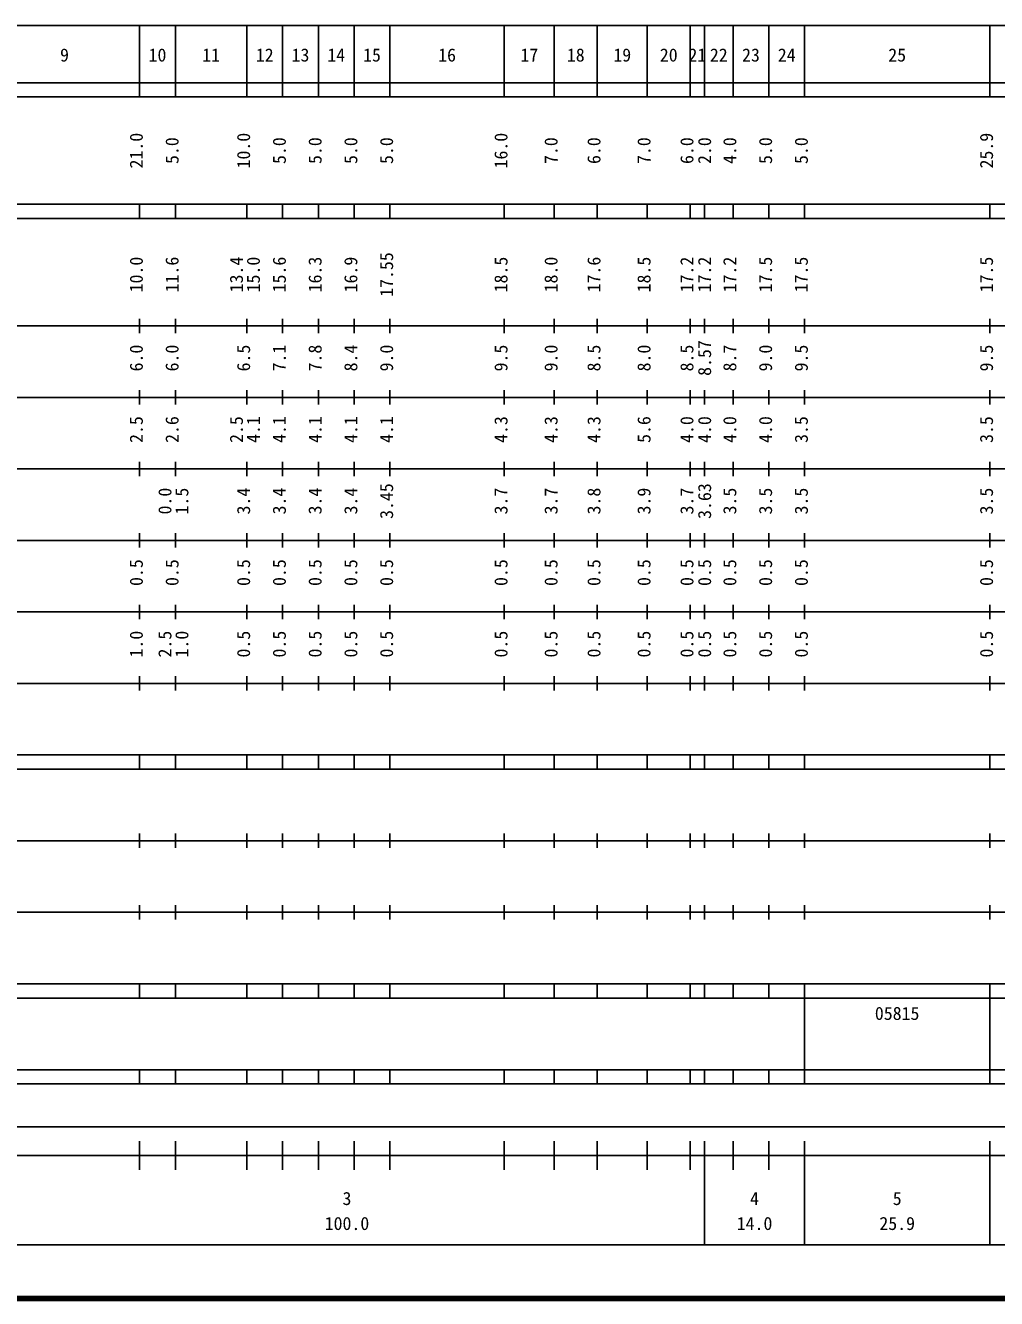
# Model space of a CAD drawing. Units: millimetres on the paper, enlarged 1000 times. Extents: x 40000 to 680000, y 20000 to 380000.
# Drawn here: x 273037 to 408844, y 20000 to 198000 of the extents above; entities that cross this region are included whole.
import ezdxf
from ezdxf.enums import TextEntityAlignment as Align

# ---------------------------------------------------------------- set-up
doc = ezdxf.new("R2010")
doc.units = ezdxf.units.MM
doc.header["$LTSCALE"] = 1000
doc.layers.add('M-TTL', color=2, linetype='Continuous', lineweight=140)
doc.layers.add('M-TTL-BAND', color=7, linetype='Continuous', lineweight=25)
doc.styles.add('ＭＳ ゴシック', font='')
doc.styles.get('ＭＳ ゴシック').set_extended_font_data('MS Gothic')

msp = doc.modelspace()

# ---------------------------------------------------------------- linework, layer by layer
at = {"layer": 'M-TTL'}
msp.add_line((40000, 20000), (680000, 20000), dxfattribs=at)
at = {"layer": 'M-TTL-BAND'}
for p, q in [((68000, 198000), (579000, 198000)), ((289000, 188000), (289000, 198000)), ((294000, 188000), (294000, 198000)), ((304000, 188000), (304000, 198000)), ((309000, 188000), (309000, 198000)), ((314000, 188000), (314000, 198000)), ((319000, 188000), (319000, 198000)), ((324000, 188000), (324000, 198000)), ((340000, 188000), (340000, 198000)), ((347000, 188000), (347000, 198000)), ((353000, 188000), (353000, 198000)), ((360000, 188000), (360000, 198000)), ((366000, 188000), (366000, 198000)), ((368000, 188000), (368000, 198000)), ((372000, 188000), (372000, 198000)), ((377000, 188000), (377000, 198000)), ((382000, 188000), (382000, 198000)), ((407900, 188000), (407900, 198000)), ((40000, 190000), (579000, 190000)), ((40000, 188000), (579000, 188000)), ((40000, 173000), (579000, 173000)), ((289000, 171000), (289000, 173000)), ((294000, 171000), (294000, 173000)), ((304000, 171000), (304000, 173000)), ((309000, 171000), (309000, 173000)), ((314000, 171000), (314000, 173000)), ((319000, 171000), (319000, 173000)), ((324000, 171000), (324000, 173000)), ((340000, 171000), (340000, 173000)), ((347000, 171000), (347000, 173000)), ((353000, 171000), (353000, 173000)), ((360000, 171000), (360000, 173000)), ((366000, 171000), (366000, 173000)), ((368000, 171000), (368000, 173000)), ((372000, 171000), (372000, 173000)), ((377000, 171000), (377000, 173000)), ((382000, 171000), (382000, 173000)), ((407900, 171000), (407900, 173000)), ((40000, 171000), (579000, 171000)), ((289000, 155000), (289000, 157000)), ((294000, 155000), (294000, 157000)), ((304000, 155000), (304000, 157000)), ((309000, 155000), (309000, 157000)), ((314000, 155000), (314000, 157000)), ((319000, 155000), (319000, 157000)), ((324000, 155000), (324000, 157000)), ((340000, 155000), (340000, 157000)), ((347000, 155000), (347000, 157000)), ((353000, 155000), (353000, 157000)), ((360000, 155000), (360000, 157000)), ((366000, 155000), (366000, 157000)), ((368000, 155000), (368000, 157000)), ((372000, 155000), (372000, 157000)), ((377000, 155000), (377000, 157000)), ((382000, 155000), (382000, 157000)), ((407900, 155000), (407900, 157000)), ((40000, 156000), (579000, 156000)), ((46000, 146000), (579000, 146000)), ((289000, 145000), (289000, 147000)), ((294000, 145000), (294000, 147000)), ((304000, 145000), (304000, 147000)), ((309000, 145000), (309000, 147000)), ((314000, 145000), (314000, 147000)), ((319000, 145000), (319000, 147000)), ((324000, 145000), (324000, 147000)), ((340000, 145000), (340000, 147000)), ((347000, 145000), (347000, 147000)), ((353000, 145000), (353000, 147000)), ((360000, 145000), (360000, 147000)), ((366000, 145000), (366000, 147000)), ((368000, 145000), (368000, 147000)), ((372000, 145000), (372000, 147000)), ((377000, 145000), (377000, 147000)), ((382000, 145000), (382000, 147000)), ((407900, 145000), (407900, 147000)), ((52000, 136000), (579000, 136000)), ((289000, 135000), (289000, 137000)), ((294000, 135000), (294000, 137000)), ((304000, 135000), (304000, 137000)), ((309000, 135000), (309000, 137000)), ((314000, 135000), (314000, 137000)), ((319000, 135000), (319000, 137000)), ((324000, 135000), (324000, 137000)), ((340000, 135000), (340000, 137000)), ((347000, 135000), (347000, 137000)), ((353000, 135000), (353000, 137000)), ((360000, 135000), (360000, 137000)), ((366000, 135000), (366000, 137000)), ((368000, 135000), (368000, 137000)), ((372000, 135000), (372000, 137000)), ((377000, 135000), (377000, 137000)), ((382000, 135000), (382000, 137000)), ((407900, 135000), (407900, 137000)), ((289000, 125000), (289000, 127000)), ((294000, 125000), (294000, 127000)), ((304000, 125000), (304000, 127000)), ((309000, 125000), (309000, 127000)), ((314000, 125000), (314000, 127000)), ((319000, 125000), (319000, 127000)), ((324000, 125000), (324000, 127000)), ((340000, 125000), (340000, 127000)), ((347000, 125000), (347000, 127000)), ((353000, 125000), (353000, 127000)), ((360000, 125000), (360000, 127000)), ((366000, 125000), (366000, 127000)), ((368000, 125000), (368000, 127000)), ((372000, 125000), (372000, 127000)), ((377000, 125000), (377000, 127000)), ((382000, 125000), (382000, 127000)), ((407900, 125000), (407900, 127000)), ((46000, 126000), (579000, 126000)), ((52000, 116000), (579000, 116000)), ((289000, 115000), (289000, 117000)), ((294000, 115000), (294000, 117000)), ((304000, 115000), (304000, 117000)), ((309000, 115000), (309000, 117000)), ((314000, 115000), (314000, 117000)), ((319000, 115000), (319000, 117000)), ((324000, 115000), (324000, 117000)), ((340000, 115000), (340000, 117000)), ((347000, 115000), (347000, 117000)), ((353000, 115000), (353000, 117000)), ((360000, 115000), (360000, 117000)), ((366000, 115000), (366000, 117000)), ((368000, 115000), (368000, 117000)), ((372000, 115000), (372000, 117000)), ((377000, 115000), (377000, 117000)), ((382000, 115000), (382000, 117000)), ((407900, 115000), (407900, 117000)), ((289000, 105000), (289000, 107000)), ((294000, 105000), (294000, 107000)), ((304000, 105000), (304000, 107000)), ((309000, 105000), (309000, 107000)), ((314000, 105000), (314000, 107000)), ((319000, 105000), (319000, 107000)), ((324000, 105000), (324000, 107000)), ((340000, 105000), (340000, 107000)), ((347000, 105000), (347000, 107000)), ((353000, 105000), (353000, 107000)), ((360000, 105000), (360000, 107000)), ((366000, 105000), (366000, 107000)), ((368000, 105000), (368000, 107000)), ((372000, 105000), (372000, 107000)), ((377000, 105000), (377000, 107000)), ((382000, 105000), (382000, 107000)), ((407900, 105000), (407900, 107000)), ((46000, 106000), (579000, 106000)), ((40000, 96000), (579000, 96000)), ((289000, 94000), (289000, 96000)), ((294000, 94000), (294000, 96000)), ((304000, 94000), (304000, 96000)), ((309000, 94000), (309000, 96000)), ((314000, 94000), (314000, 96000)), ((319000, 94000), (319000, 96000)), ((324000, 94000), (324000, 96000)), ((340000, 94000), (340000, 96000)), ((347000, 94000), (347000, 96000)), ((353000, 94000), (353000, 96000)), ((360000, 94000), (360000, 96000)), ((366000, 94000), (366000, 96000)), ((368000, 94000), (368000, 96000)), ((372000, 94000), (372000, 96000)), ((377000, 94000), (377000, 96000)), ((382000, 94000), (382000, 96000)), ((407900, 94000), (407900, 96000)), ((40000, 94000), (579000, 94000)), ((49000, 84000), (579000, 84000)), ((289000, 83000), (289000, 85000)), ((294000, 83000), (294000, 85000)), ((304000, 83000), (304000, 85000)), ((309000, 83000), (309000, 85000)), ((314000, 83000), (314000, 85000)), ((319000, 83000), (319000, 85000)), ((324000, 83000), (324000, 85000)), ((340000, 83000), (340000, 85000)), ((347000, 83000), (347000, 85000)), ((353000, 83000), (353000, 85000)), ((360000, 83000), (360000, 85000)), ((366000, 83000), (366000, 85000)), ((368000, 83000), (368000, 85000)), ((372000, 83000), (372000, 85000)), ((377000, 83000), (377000, 85000)), ((382000, 83000), (382000, 85000)), ((407900, 83000), (407900, 85000)), ((289000, 73000), (289000, 75000)), ((294000, 73000), (294000, 75000)), ((304000, 73000), (304000, 75000)), ((309000, 73000), (309000, 75000)), ((314000, 73000), (314000, 75000)), ((319000, 73000), (319000, 75000)), ((324000, 73000), (324000, 75000)), ((340000, 73000), (340000, 75000)), ((347000, 73000), (347000, 75000)), ((353000, 73000), (353000, 75000)), ((360000, 73000), (360000, 75000)), ((366000, 73000), (366000, 75000)), ((368000, 73000), (368000, 75000)), ((372000, 73000), (372000, 75000)), ((377000, 73000), (377000, 75000)), ((382000, 73000), (382000, 75000)), ((407900, 73000), (407900, 75000)), ((40000, 74000), (579000, 74000)), ((40000, 64000), (579000, 64000)), ((289000, 62000), (289000, 64000)), ((294000, 62000), (294000, 64000)), ((304000, 62000), (304000, 64000)), ((309000, 62000), (309000, 64000)), ((314000, 62000), (314000, 64000)), ((319000, 62000), (319000, 64000)), ((324000, 62000), (324000, 64000)), ((340000, 62000), (340000, 64000)), ((347000, 62000), (347000, 64000)), ((353000, 62000), (353000, 64000)), ((360000, 62000), (360000, 64000)), ((366000, 62000), (366000, 64000)), ((368000, 62000), (368000, 64000)), ((372000, 62000), (372000, 64000)), ((377000, 62000), (377000, 64000)), ((382000, 62000), (382000, 64000)), ((407900, 62000), (407900, 64000)), ((40000, 62000), (579000, 62000)), ((382000, 52000), (382000, 62000)), ((407900, 52000), (407900, 62000)), ((40000, 52000), (579000, 52000)), ((289000, 50000), (289000, 52000)), ((294000, 50000), (294000, 52000)), ((304000, 50000), (304000, 52000)), ((309000, 50000), (309000, 52000)), ((314000, 50000), (314000, 52000)), ((319000, 50000), (319000, 52000)), ((324000, 50000), (324000, 52000)), ((340000, 50000), (340000, 52000)), ((347000, 50000), (347000, 52000)), ((353000, 50000), (353000, 52000)), ((360000, 50000), (360000, 52000)), ((366000, 50000), (366000, 52000)), ((368000, 50000), (368000, 52000)), ((372000, 50000), (372000, 52000)), ((377000, 50000), (377000, 52000)), ((382000, 50000), (382000, 52000)), ((407900, 50000), (407900, 52000)), ((40000, 50000), (579000, 50000)), ((71000, 44000), (565000, 44000)), ((289000, 38000), (289000, 42000)), ((294000, 38000), (294000, 42000)), ((304000, 38000), (304000, 42000)), ((309000, 38000), (309000, 42000)), ((314000, 38000), (314000, 42000)), ((319000, 38000), (319000, 42000)), ((324000, 38000), (324000, 42000)), ((340000, 38000), (340000, 42000)), ((347000, 38000), (347000, 42000)), ((353000, 38000), (353000, 42000)), ((360000, 38000), (360000, 42000)), ((366000, 38000), (366000, 42000)), ((368000, 27500), (368000, 42000)), ((372000, 38000), (372000, 42000)), ((377000, 38000), (377000, 42000)), ((382000, 27500), (382000, 42000)), ((407900, 27500), (407900, 42000)), ((40000, 40000), (579000, 40000)), ((68000, 27500), (579000, 27500))]:
    msp.add_line(p, q, dxfattribs=at)

# ---------------------------------------------------------------- texts
at = {"layer": 'M-TTL-BAND', "style": 'ＭＳ ゴシック'}
for s, p in [('9', (278500, 192405)), ('10', (291500, 192405)), ('11', (299000, 192405)), ('12', (306500, 192405)), ('13', (311500, 192405)), ('14', (316500, 192405)), ('15', (321500, 192405)), ('16', (332000, 192405)), ('17', (343500, 192405)), ('18', (350000, 192405)), ('19', (356500, 192405)), ('20', (363000, 192405)), ('21', (367000, 192405)), ('22', (370000, 192405)), ('23', (374500, 192405)), ('24', (379500, 192405)), ('25', (394950, 192405)), ('3', (318000, 32523)), ('4', (375000, 32523)), ('5', (394950, 32523)), ('100.0', (318000, 29033)), ('14.0', (375000, 29033)), ('25.9', (394950, 29033))]:
    msp.add_text(s, height=1833, dxfattribs=at).set_placement(p, align=Align.BOTTOM_CENTER)
for s, p in [('21.0', (290000, 180500)), ('5.0', (295000, 180500)), ('10.0', (305000, 180500)), ('5.0', (310000, 180500)), ('5.0', (315000, 180500)), ('5.0', (320000, 180500)), ('5.0', (325000, 180500)), ('16.0', (341000, 180500)), ('7.0', (348000, 180500)), ('6.0', (354000, 180500)), ('7.0', (361000, 180500)), ('6.0', (367000, 180500)), ('2.0', (369473, 180500)), ('4.0', (373000, 180500)), ('5.0', (378000, 180500)), ('5.0', (383000, 180500)), ('25.9', (408900, 180500)), ('11.6', (295000, 163174)), ('13.4', (304000, 163174)), ('15.6', (310000, 163174)), ('17.55', (325000, 163174)), ('17.6', (354000, 163174)), ('17.2', (367000, 163174)), ('17.2', (369473, 163174)), ('17.2', (373000, 163174)), ('10.0', (290000, 163174)), ('15.0', (306370, 163174)), ('16.3', (315000, 163174)), ('16.9', (320000, 163174)), ('18.5', (341000, 163174)), ('18.0', (348000, 163174)), ('18.5', (361000, 163174)), ('17.5', (378000, 163174)), ('17.5', (383000, 163174)), ('17.5', (408900, 163174)), ('6.0', (290000, 151500)), ('6.0', (295000, 151500)), ('6.5', (305000, 151500)), ('7.1', (310000, 151500)), ('7.8', (315000, 151500)), ('8.4', (320000, 151500)), ('9.0', (325000, 151500)), ('9.5', (341000, 151500)), ('9.0', (348000, 151500)), ('8.5', (354000, 151500)), ('8.0', (361000, 151500)), ('8.5', (367000, 151500)), ('8.57', (369473, 151500)), ('8.7', (373000, 151500)), ('9.0', (378000, 151500)), ('9.5', (383000, 151500)), ('9.5', (408900, 151500)), ('2.5', (290000, 141500)), ('2.6', (295000, 141500)), ('2.5', (304000, 141500)), ('4.1', (306370, 141500)), ('4.1', (310000, 141500)), ('4.1', (315000, 141500)), ('4.1', (320000, 141500)), ('4.1', (325000, 141500)), ('4.3', (341000, 141500)), ('4.3', (348000, 141500)), ('4.3', (354000, 141500)), ('5.6', (361000, 141500)), ('4.0', (367000, 141500)), ('4.0', (369473, 141500)), ('4.0', (373000, 141500)), ('4.0', (378000, 141500)), ('3.5', (383000, 141500)), ('3.5', (408900, 141500)), ('3.45', (325000, 131500)), ('3.63', (369473, 131500)), ('0.0', (294000, 131500)), ('1.5', (296370, 131500)), ('3.4', (305000, 131500)), ('3.4', (310000, 131500)), ('3.4', (315000, 131500)), ('3.4', (320000, 131500)), ('3.7', (341000, 131500)), ('3.7', (348000, 131500)), ('3.8', (354000, 131500)), ('3.9', (361000, 131500)), ('3.7', (367000, 131500)), ('3.5', (373000, 131500)), ('3.5', (378000, 131500)), ('3.5', (383000, 131500)), ('3.5', (408900, 131500)), ('0.5', (290000, 121500)), ('0.5', (295000, 121500)), ('0.5', (305000, 121500)), ('0.5', (310000, 121500)), ('0.5', (315000, 121500)), ('0.5', (320000, 121500)), ('0.5', (325000, 121500)), ('0.5', (341000, 121500)), ('0.5', (348000, 121500)), ('0.5', (354000, 121500)), ('0.5', (361000, 121500)), ('0.5', (367000, 121500)), ('0.5', (369473, 121500)), ('0.5', (373000, 121500)), ('0.5', (378000, 121500)), ('0.5', (383000, 121500)), ('0.5', (408900, 121500)), ('1.0', (290000, 111500)), ('2.5', (294000, 111500)), ('1.0', (296370, 111500)), ('0.5', (305000, 111500)), ('0.5', (310000, 111500)), ('0.5', (315000, 111500)), ('0.5', (320000, 111500)), ('0.5', (325000, 111500)), ('0.5', (341000, 111500)), ('0.5', (348000, 111500)), ('0.5', (354000, 111500)), ('0.5', (361000, 111500)), ('0.5', (367000, 111500)), ('0.5', (369473, 111500)), ('0.5', (373000, 111500)), ('0.5', (378000, 111500)), ('0.5', (383000, 111500)), ('0.5', (408900, 111500))]:
    msp.add_text(s, height=1833, rotation=90, dxfattribs=at).set_placement(p, align=Align.BOTTOM_CENTER)
msp.add_text('05815', height=1833, dxfattribs=at).set_placement((391825, 58405), align=Align.BOTTOM_LEFT)

doc.saveas('drawing.dxf')
